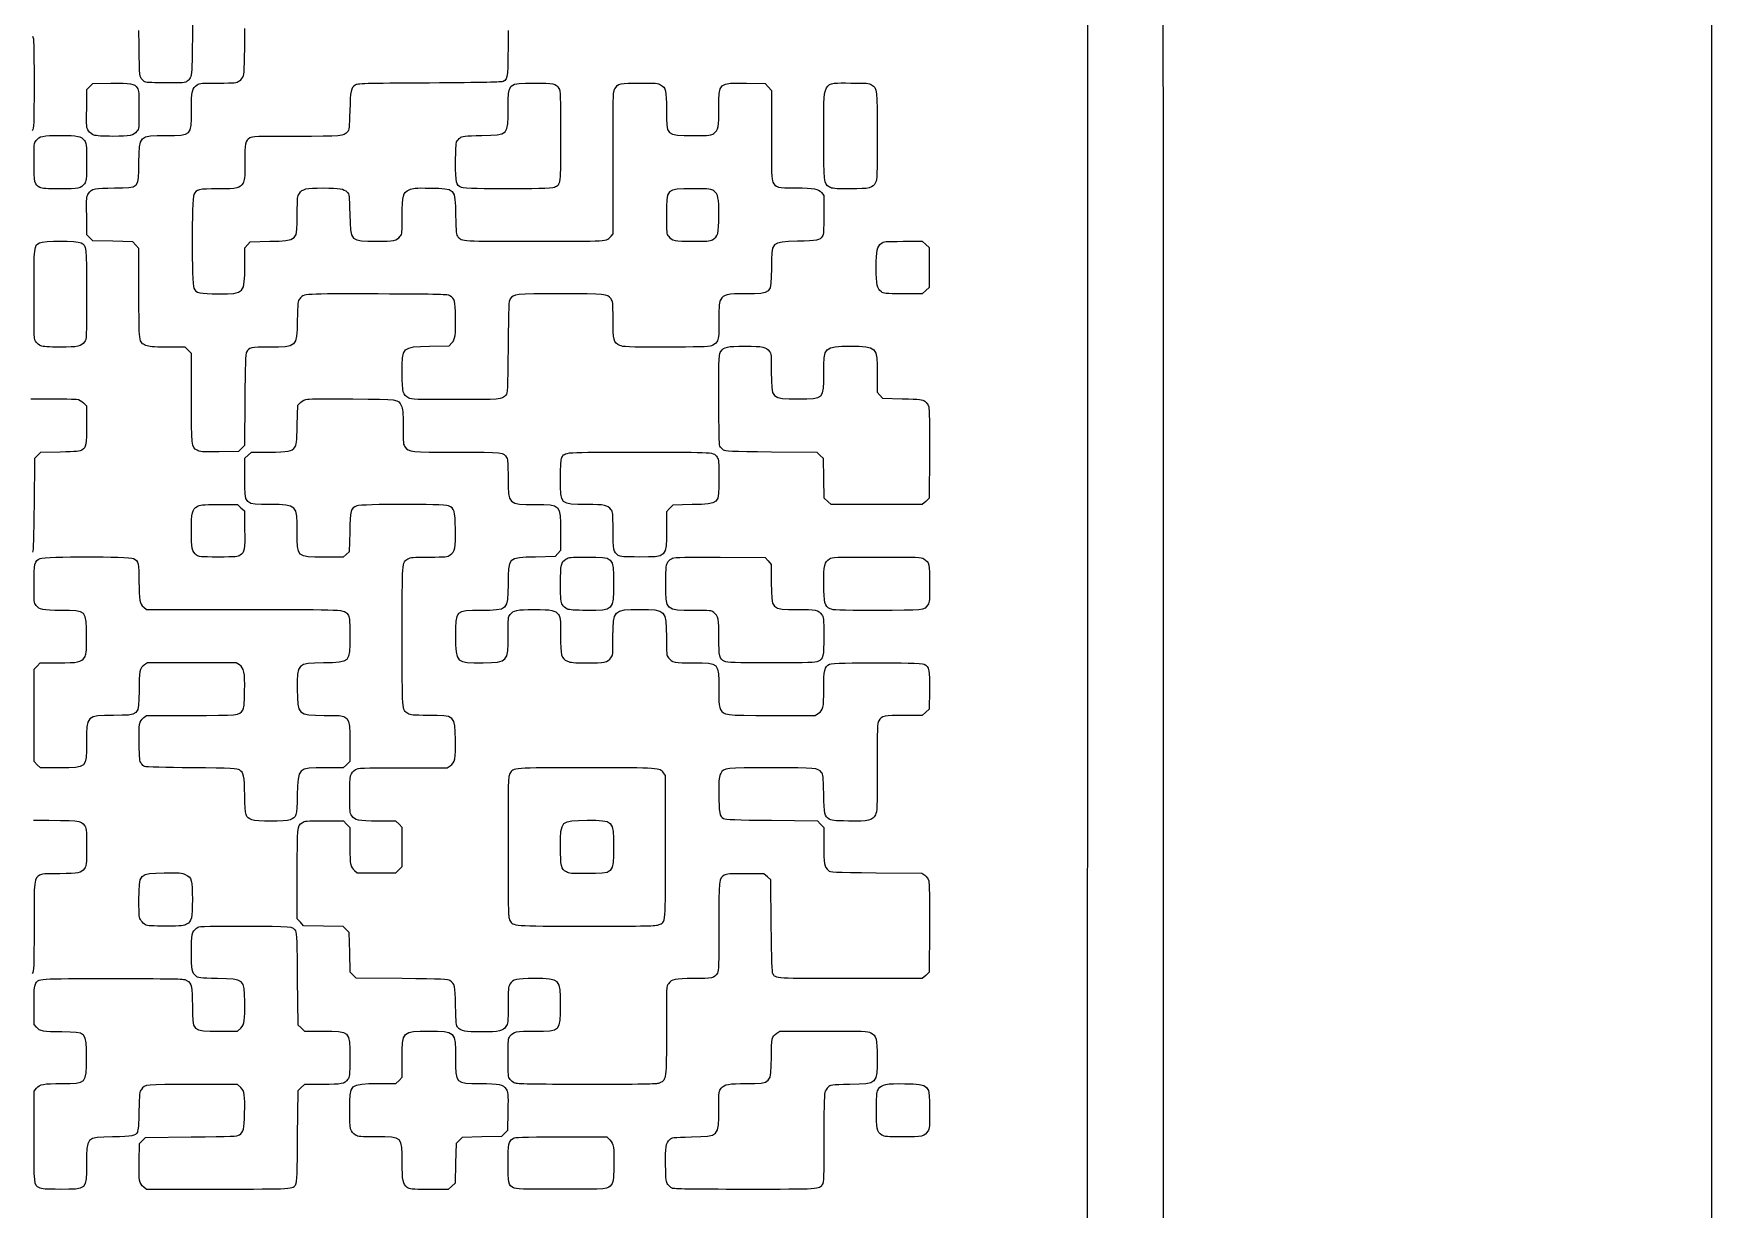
# Model space of a CAD drawing. Extents: x -1 to 1702, y -1 to 1135.
# Drawn here: x 1483.6 to 1702.3, y 548 to 701.3 of the extents above; entities that cross this region are included whole.
import ezdxf

# ---------------------------------------------------------------- set-up
doc = ezdxf.new("R2010")
doc.units = 0
doc.layers.get('0').update_dxf_attribs({"linetype": 'CONTINUOUS'})

msp = doc.modelspace()

# ---------------------------------------------------------------- linework, layer by layer
at = {"color": 7}
for points in [[(-1.300459, 1135.300309), (1702.300343, 1135.300309), (1702.300343, -1.300509), (-1.300459, -1.300509)], [(-1.300459, 850.558845), (1702.300343, 850.558845), (1702.300343, -1.300506), (-1.300459, -1.300506)], [(1484.393358, 681.204016)], [(1587.322305, 681.260866)], [(1572.059505, 674.388024)], [(1594.081155, 667.597989)], [(1484.509308, 660.54841)], [(1559.790181, 633.228415)], [(1553.131906, 626.23579)], [(1587.419505, 626.26804)], [(1573.673355, 619.404056)], [(1553.015356, 591.973076)], [(1498.143107, 585.051454)], [(1565.10168, 585.092817)], [(1594.162305, 557.661005)], [(1546.111006, 550.765775)]]:
    msp.add_lwpolyline(points, close=True, dxfattribs=at)
for points in [[(1630.480454, 770.672196), (1630.799504, 769.517924), (1630.834004, 619.217936)], [(1490.482983, 691.483126), (1490.519733, 693.973681), (1490.911758, 694.365721), (1491.303783, 694.757769), (1493.611758, 694.796544)], [(1498.079282, 694.953601), (1498.079507, 694.953639)], [(1576.512555, 694.795171), (1578.91923, 694.758196), (1579.32978, 694.309959), (1579.74033, 693.861721), (1579.74033, 688.088094)], [(1491.423858, 688.014571), (1491.423633, 688.014541)], [(1558.840606, 674.839847), (1559.100706, 675.170574), (1559.100706, 684.424389)], [(1539.337306, 681.193741), (1539.337306, 681.193441)], [(1586.272605, 680.525484), (1586.58033, 680.159784), (1586.58033, 677.644772)], [(1497.299507, 667.448102), (1497.299507, 673.221729), (1496.889032, 673.669967), (1496.478482, 674.118204), (1493.890982, 674.178204), (1491.303408, 674.238204), (1490.911458, 674.630252), (1490.519508, 675.022292), (1490.482758, 677.512854)], [(1511.093207, 671.026314), (1511.100707, 673.334417), (1511.450657, 673.726314), (1511.800532, 674.118204), (1514.366432, 674.178204)], [(1596.91743, 674.177837), (1599.423029, 674.177837), (1599.871304, 673.767062), (1600.319504, 673.356279), (1600.319504, 670.757837), (1600.319504, 668.159394), (1599.871304, 667.748619), (1599.423029, 667.337837), (1596.91743, 667.337837)], [(1535.195131, 660.498197), (1537.761031, 660.558197), (1538.102431, 660.940584)], [(1504.139507, 653.78599), (1504.139507, 659.561837), (1503.731507, 659.969837), (1503.323507, 660.377837), (1501.001507, 660.380837)], [(1593.539355, 656.869735), (1593.539355, 654.501632), (1593.889155, 654.109735), (1594.238955, 653.717837), (1596.799155, 653.657837)], [(1490.062008, 653.119307), (1490.459208, 652.72207), (1490.459208, 650.255725)], [(1511.100782, 653.510395), (1511.040782, 647.542577), (1510.648757, 647.150395), (1510.256657, 646.758197), (1507.768757, 646.724897)], [(1517.937107, 650.25628), (1517.997107, 652.838035), (1518.379457, 653.179427)], [(1620.679604, 534.411193), (1620.959504, 535.157931), (1620.989504, 649.813795)], [(1487.011233, 646.69807), (1484.463183, 646.63807), (1484.071233, 646.245872), (1483.679208, 645.85369), (1483.619208, 639.885873)], [(1504.883582, 646.937522), (1504.882307, 646.937162)], [(1511.097107, 643.320348), (1511.097107, 645.88948), (1511.525582, 646.293647), (1511.954132, 646.697822), (1514.255582, 646.704572)], [(1587.08778, 640.268335), (1586.639505, 640.67884), (1586.579505, 643.26634), (1586.519505, 645.85384), (1586.12733, 646.245835), (1585.735155, 646.637837), (1579.76733, 646.697837)], [(1600.355879, 646.418537), (1600.319129, 640.679238), (1599.870854, 640.268538), (1599.422654, 639.857838), (1593.47913, 639.857838), (1587.53553, 639.857838), (1587.08733, 640.268335), (1587.08778, 640.268335)], [(1507.711307, 639.857403), (1510.143032, 639.857403), (1510.591307, 639.446868), (1511.039507, 639.036348), (1511.077007, 636.60901)], [(1569.43998, 639.857838), (1566.88053, 639.797838), (1566.46998, 639.349608), (1566.059505, 638.90137), (1566.059505, 636.547743)], [(1524.777107, 636.28312), (1524.717107, 633.717445), (1524.325157, 633.36763), (1523.933282, 633.017823), (1521.381857, 633.017823)], [(1552.257106, 636.32563), (1552.257106, 633.861573), (1551.907231, 633.469675), (1551.557431, 633.077778), (1548.991606, 633.017778)], [(1504.801457, 633.277548), (1504.801157, 633.27799)], [(1573.061805, 632.99125), (1578.918105, 632.957875), (1579.328805, 632.509638), (1579.739505, 632.0614), (1579.739505, 629.707773)], [(1497.912257, 626.48563), (1498.277957, 626.17792), (1510.872557, 626.17792)], [(1486.992258, 605.537944), (1484.476608, 605.537944), (1484.048058, 605.942119), (1483.619508, 606.346279), (1483.619508, 612.374111), (1483.619508, 618.401936), (1484.027508, 618.809936), (1484.435508, 619.217936), (1486.757508, 619.224686)], [(1510.391732, 618.943548), (1509.984032, 619.217943), (1504.199507, 619.217943), (1498.414982, 619.217943), (1498.007282, 618.943788)], [(1600.354079, 615.605493), (1600.317329, 613.198833), (1599.869054, 612.788313), (1599.420854, 612.377778), (1597.067205, 612.377778)], [(1579.773405, 612.377778), (1585.461555, 612.377778), (1585.867605, 612.651378)], [(1497.924257, 612.080358), (1498.277957, 612.377936), (1504.032557, 612.377936)], [(1524.779507, 608.915388), (1524.779507, 606.346264), (1524.350957, 605.942089), (1523.922407, 605.537921), (1521.579107, 605.537921)], [(1531.689331, 605.537471), (1537.461556, 605.537471), (1537.869331, 605.811866)], [(1565.939505, 595.255796), (1565.939505, 604.545581), (1565.67933, 604.876301)], [(1511.999507, 598.745861), (1511.999507, 598.746236)], [(1521.435782, 598.637936), (1523.956157, 598.637936), (1524.366932, 598.189699), (1524.777782, 597.741461), (1524.777782, 595.549699)], [(1525.389782, 592.165654), (1525.755482, 591.857936), (1528.278257, 591.857936), (1530.801106, 591.857936), (1531.209106, 592.265936), (1531.617106, 592.673936), (1531.617106, 595.217936), (1531.617106, 597.761936), (1531.209106, 598.169936), (1530.801106, 598.577936), (1528.479107, 598.584686)], [(1579.77663, 598.697779), (1585.75593, 598.637779), (1586.16663, 598.189549), (1586.57733, 597.741311), (1586.57733, 595.455694)], [(1531.591681, 578.057937), (1525.623857, 578.117937), (1525.231682, 578.509939), (1524.839507, 578.901934), (1524.779507, 581.477937), (1524.719507, 584.053939), (1524.327482, 584.445934), (1523.935532, 584.837937), (1521.347957, 584.897937), (1518.760382, 584.957937), (1518.349982, 585.406174), (1517.939507, 585.854404), (1517.939507, 591.706174)], [(1579.737105, 584.937102), (1579.677105, 590.916431), (1579.22883, 591.327109), (1578.78063, 591.737779), (1576.367355, 591.737779)], [(1593.39978, 591.857779), (1599.357329, 591.797779), (1599.744254, 591.521756)], [(1600.353854, 584.618479), (1600.317104, 578.879179), (1599.868829, 578.468479), (1599.420629, 578.057779), (1590.112905, 578.057779)], [(1517.939507, 578.018592), (1517.999507, 572.039255), (1518.447782, 571.628592), (1518.895982, 571.21793), (1521.249632, 571.21793)], [(1483.927233, 571.71065), (1483.619508, 572.07635), (1483.619508, 574.533094)], [(1507.745582, 571.21793), (1510.163507, 571.21793), (1510.560782, 571.615167)], [(1580.449005, 570.944345), (1580.85498, 571.217945), (1586.56728, 571.217945)], [(1528.481507, 564.371157), (1530.803506, 564.377907), (1531.211506, 564.785907), (1531.619506, 565.193907), (1531.619506, 567.575907)], [(1546.306906, 564.428352), (1546.309306, 564.428502)], [(1483.619508, 557.522757), (1483.619508, 563.39951), (1483.927233, 563.76521)], [(1510.561007, 563.8607), (1510.163732, 564.257937), (1504.301732, 564.256437)], [(1521.243707, 564.25793), (1518.895982, 564.25793), (1518.447782, 563.847252), (1517.999507, 563.436575), (1517.939507, 557.457252)], [(1545.395806, 560.752557), (1545.359056, 558.262002), (1544.967031, 557.869962), (1544.575006, 557.477907), (1541.999056, 557.417907), (1539.423031, 557.357907), (1539.031006, 556.965987), (1538.639056, 556.574052), (1538.579056, 553.986485), (1538.519056, 551.398903), (1538.070781, 550.988413), (1537.622581, 550.577915), (1535.116981, 550.577915)], [(1497.322232, 554.218378), (1497.359732, 556.57388), (1497.751907, 556.965905), (1498.144082, 557.357937), (1504.111907, 557.417937)], [(1552.327306, 557.417937), (1558.283506, 557.417937), (1558.680781, 557.0207)], [(1484.311233, 550.766053), (1484.311008, 550.765775)], [(1507.574657, 550.577938), (1498.277957, 550.577938), (1497.924257, 550.875515)], [(1532.280631, 550.838068), (1532.281156, 550.838075)], [(1566.791055, 550.729903), (1566.791055, 550.7297)]]:
    msp.add_lwpolyline(points, dxfattribs=at)
for points in [[(1620.989504, 649.813795), (1621.016504, 752.048812), (1621.000004, 764.548109), (1620.837479, 765.193792)], [(1504.259282, 705.225068), (1504.259282, 695.188501), (1504.287782, 695.620884), (1503.585482, 695.068321)], [(1483.425558, 700.929143), (1483.597008, 700.638893), (1483.619433, 699.927053), (1483.619058, 694.799281)], [(1497.599507, 695.395516), (1497.369107, 695.704884), (1497.357107, 695.955264), (1497.299507, 701.657768)], [(1510.942532, 695.782359), (1511.045282, 696.080783), (1511.087657, 697.819583), (1511.092532, 701.940203)], [(1545.420031, 701.658211), (1545.420031, 695.437119), (1545.412531, 695.389861), (1544.788831, 695.031766)], [(1510.391507, 695.092359), (1510.624532, 695.249004), (1510.860707, 695.544759), (1510.942532, 695.782359)], [(1483.619058, 694.799281), (1483.618608, 689.192026), (1483.610808, 688.984494), (1483.376433, 688.600569)], [(1493.611758, 694.796544), (1496.259182, 694.840944), (1496.711957, 694.760319), (1497.065057, 694.181266)], [(1497.065057, 694.181266), (1497.276782, 693.833994), (1497.298907, 693.564309), (1497.299282, 691.323984)], [(1498.079507, 694.953639), (1497.947507, 695.019414), (1497.731507, 695.218276), (1497.599507, 695.395516)], [(1500.793082, 694.825854), (1499.407607, 694.830354), (1498.213682, 694.886604), (1498.079282, 694.953601)], [(1503.585482, 695.068321), (1503.284957, 694.831929), (1503.126707, 694.818196), (1500.793082, 694.825854)], [(1504.139282, 691.188759), (1504.139282, 693.794026), (1504.222382, 694.172941), (1504.882082, 694.575129)], [(1504.882082, 694.575129), (1505.244707, 694.796236), (1505.483882, 694.817341), (1507.631507, 694.817754)], [(1507.631507, 694.817754), (1509.882107, 694.818234), (1510.001432, 694.830054), (1510.391507, 695.092359)], [(1525.488557, 694.546524), (1524.918257, 694.158984), (1524.853682, 693.852031), (1524.784607, 691.200361)], [(1535.160031, 694.818211), (1526.473607, 694.762561), (1525.777682, 694.742979), (1525.488557, 694.546524)], [(1544.788831, 695.031766), (1544.579356, 694.912104), (1542.454231, 694.864966), (1535.160031, 694.818211)], [(1545.419506, 691.525434), (1545.419506, 694.833894), (1545.403006, 694.817799), (1548.839506, 694.817799)], [(1548.839506, 694.817799), (1551.317281, 694.817799), (1551.682831, 694.737031), (1552.054756, 694.107346)], [(1552.054756, 694.107346), (1552.240231, 693.793456), (1552.259506, 693.209784), (1552.259506, 687.917799)], [(1559.100706, 684.424389), (1559.100706, 693.390789), (1559.108206, 693.690136), (1559.335456, 694.062376)], [(1559.335456, 694.062376), (1559.757931, 694.755234), (1560.030631, 694.818256), (1562.604331, 694.817754)], [(1562.604331, 694.817754), (1564.68963, 694.817394), (1564.95858, 694.793979), (1565.30448, 694.583064)], [(1565.30448, 694.583064), (1565.996055, 694.161376), (1566.06033, 693.885609), (1566.06033, 691.338204)], [(1572.90033, 691.520311), (1572.90033, 694.883236), (1572.86508, 694.851204), (1576.512555, 694.795171)], [(1586.579955, 688.003936), (1586.579955, 695.363964), (1586.29983, 694.818076), (1590.08358, 694.817341)], [(1590.08358, 694.817341), (1592.194755, 694.816981), (1592.434605, 694.795516), (1592.796705, 694.574716)], [(1592.796705, 694.574716), (1593.53613, 694.123921), (1593.539505, 694.093291), (1593.539355, 687.891646)], [(1490.727183, 688.575166), (1490.452008, 688.984336), (1490.447208, 689.041696), (1490.482983, 691.483126)], [(1497.299282, 691.323984), (1497.299282, 688.967649), (1497.287282, 688.834456), (1497.039557, 688.519441)], [(1542.017356, 687.977799), (1545.491731, 688.059946), (1545.419506, 687.984549), (1545.419506, 691.525434)], [(1566.06033, 691.338204), (1566.06033, 687.908371), (1565.98833, 687.978204), (1569.51813, 687.978204)], [(1572.23868, 688.238356), (1572.822555, 688.697649), (1572.90033, 689.083269), (1572.90033, 691.520311)], [(1500.815282, 687.978016), (1504.208282, 687.978256), (1504.139282, 687.911641), (1504.139282, 691.188759)], [(1524.784607, 691.200361), (1524.726107, 688.944144), (1524.698582, 688.698474), (1524.480032, 688.453801)], [(1483.619508, 684.530169), (1483.619508, 686.867154), (1483.632258, 687.001411), (1483.879683, 687.316194)], [(1483.879683, 687.316194), (1484.334408, 687.894339), (1484.733183, 687.977836), (1487.039508, 687.977836)], [(1487.039508, 687.977836), (1489.345833, 687.977836), (1489.744608, 687.894339), (1490.199333, 687.316194)], [(1490.199333, 687.316194), (1490.447208, 687.001089), (1490.459508, 686.867986), (1490.459508, 684.497836)], [(1491.423633, 688.014541), (1491.182808, 688.097514), (1490.889783, 688.333374), (1490.727183, 688.575166)], [(1493.913557, 687.864571), (1492.636983, 687.869071), (1491.679908, 687.926371), (1491.423858, 688.014571)], [(1497.039557, 688.519441), (1496.584307, 687.940659), (1496.185682, 687.857154), (1493.913557, 687.864571)], [(1497.299507, 684.462241), (1497.299507, 687.947184), (1497.330257, 687.977731), (1500.815282, 687.978016)], [(1511.749682, 687.660391), (1511.161232, 687.274801), (1511.100107, 686.975229), (1511.099582, 684.474166)], [(1517.759657, 687.858211), (1512.659432, 687.858211), (1512.019457, 687.837136), (1511.749682, 687.660391)], [(1524.480032, 688.453801), (1523.956457, 687.867534), (1523.851307, 687.858211), (1517.759657, 687.858211)], [(1538.579506, 684.486196), (1538.579506, 685.936809), (1538.630506, 686.995569), (1538.707756, 687.162151)], [(1538.707756, 687.162151), (1538.778256, 687.313756), (1538.980756, 687.545799), (1539.157756, 687.677799)], [(1539.157756, 687.677799), (1539.448831, 687.894939), (1539.721231, 687.923514), (1542.017356, 687.977799)], [(1552.259506, 687.917799), (1552.259506, 681.433809), (1552.277506, 681.584409), (1551.466681, 681.199741)], [(1569.51813, 687.978204), (1571.78793, 687.978204), (1571.924505, 687.991254), (1572.23868, 688.238356)], [(1579.74033, 688.088094), (1579.74033, 682.992916), (1579.76358, 682.265889), (1579.936455, 681.901044)], [(1587.322305, 681.260866), (1586.58213, 681.712119), (1586.57943, 681.736479), (1586.579955, 688.003936)], [(1593.539355, 687.891646), (1593.539355, 682.787394), (1593.519855, 682.239669), (1593.329355, 681.857791)], [(1484.393358, 681.204016), (1483.678083, 681.557004), (1483.619508, 681.808891), (1483.619508, 684.530169)], [(1490.459508, 684.497836), (1490.459508, 682.156846), (1490.444508, 681.991426), (1490.208933, 681.691621)], [(1494.122582, 681.131431), (1497.361082, 681.141031), (1497.299207, 681.076156), (1497.299507, 684.462241)], [(1511.099582, 684.474166), (1511.099582, 682.388851), (1511.075582, 682.119954), (1510.864907, 681.774039)], [(1539.337306, 681.193441), (1538.651806, 681.491566), (1538.579506, 681.805719), (1538.579506, 684.486196)], [(1487.015508, 681.020574), (1485.252633, 681.022824), (1484.679483, 681.062799), (1484.393358, 681.204016)], [(1490.208933, 681.691621), (1489.721958, 681.072586), (1489.460358, 681.017611), (1487.015508, 681.020574)], [(1490.482758, 677.512854), (1490.446758, 679.954276), (1490.452008, 680.011636), (1490.726958, 680.420806)], [(1490.726958, 680.420806), (1491.144858, 681.042391), (1491.533658, 681.123751), (1494.122582, 681.131431)], [(1504.442132, 680.302134), (1504.175507, 679.786486), (1504.168757, 668.582882), (1504.434632, 668.068427)], [(1507.620107, 681.018204), (1505.090057, 681.018204), (1504.775807, 680.947404), (1504.442132, 680.302134)], [(1510.864907, 681.774039), (1510.443257, 681.082441), (1510.167482, 681.018204), (1507.620107, 681.018204)], [(1517.940707, 677.756604), (1517.940707, 679.917841), (1517.953457, 680.041584), (1518.214907, 680.430459)], [(1518.214907, 680.430459), (1518.615632, 681.026461), (1519.044557, 681.123811), (1521.300707, 681.130764)], [(1521.300707, 681.130764), (1523.484407, 681.137514), (1523.997332, 681.048706), (1524.429632, 680.589144)], [(1524.429632, 680.589144), (1524.714407, 680.286481), (1524.722057, 680.224171), (1524.780707, 677.738964)], [(1531.620706, 677.490317), (1531.620706, 680.211151), (1531.698481, 680.500171), (1532.540281, 680.907661)], [(1532.540281, 680.907661), (1533.016156, 681.138024), (1533.226531, 681.153984), (1535.308006, 681.117594)], [(1535.308006, 681.117594), (1538.580781, 681.060369), (1538.496331, 681.151719), (1538.580706, 677.580459)], [(1551.466681, 681.199741), (1550.921731, 680.941179), (1539.930406, 680.935464), (1539.337306, 681.193741)], [(1569.51738, 681.017836), (1565.974455, 681.017836), (1566.059505, 681.102894), (1566.059505, 677.559984)], [(1572.237855, 680.757691), (1571.923755, 681.004771), (1571.787105, 681.017836), (1569.51738, 681.017836)], [(1572.899355, 677.571692), (1572.899355, 679.906044), (1572.81738, 680.301871), (1572.237855, 680.757691)], [(1579.936455, 681.901044), (1580.26473, 681.209251), (1580.54433, 681.138279), (1582.94433, 681.137529)], [(1582.94433, 681.137529), (1585.34958, 681.136809), (1585.83303, 681.047866), (1586.272605, 680.525484)], [(1589.999505, 681.018429), (1587.92418, 681.018669), (1587.68388, 681.040404), (1587.322305, 681.260866)], [(1593.329355, 681.857791), (1592.95593, 681.110289), (1592.590305, 681.018129), (1589.999505, 681.018429)], [(1514.366432, 674.178204), (1518.015632, 674.263539), (1517.940707, 674.188554), (1517.940707, 677.756604)], [(1524.780707, 677.738964), (1524.865757, 674.140149), (1524.826457, 674.180027), (1528.294607, 674.178872)], [(1531.360606, 674.839847), (1531.607056, 675.153204), (1531.620706, 675.292389), (1531.620706, 677.490317)], [(1538.580706, 677.580459), (1538.635456, 675.260484), (1538.661331, 675.019644), (1538.880706, 674.773892)], [(1566.059505, 677.559984), (1566.059505, 675.291137), (1566.072255, 675.153489), (1566.319305, 674.839892)], [(1572.059505, 674.388024), (1572.79773, 674.756792), (1572.89913, 675.141212), (1572.899355, 677.571692)], [(1586.58033, 677.644772), (1586.58033, 675.514869), (1586.55033, 675.083717), (1586.383305, 674.829107)], [(1483.619508, 667.239977), (1483.619508, 673.679274), (1483.612008, 673.622394), (1484.335608, 673.995804)], [(1484.335608, 673.995804), (1484.848083, 674.260824), (1489.230933, 674.260824), (1489.743408, 673.995804)], [(1489.743408, 673.995804), (1490.465208, 673.622559), (1490.459508, 673.676139), (1490.459508, 667.272324)], [(1528.294607, 674.178872), (1530.500731, 674.178152), (1530.909406, 674.266239), (1531.360606, 674.839847)], [(1538.880706, 674.773892), (1539.420856, 674.168957), (1539.266206, 674.178204), (1548.840706, 674.178204)], [(1548.840706, 674.178204), (1558.550956, 674.178204), (1558.307431, 674.162079), (1558.840606, 674.839847)], [(1566.319305, 674.839892), (1566.77448, 674.261244), (1567.12848, 674.187632), (1569.479505, 674.182719)], [(1569.479505, 674.182719), (1571.30193, 674.178969), (1571.70513, 674.210994), (1572.059505, 674.388024)], [(1583.14263, 674.178197), (1579.66893, 674.096064), (1579.74033, 674.170397), (1579.74033, 670.636097)], [(1586.383305, 674.829107), (1586.026155, 674.284029), (1585.81368, 674.241354), (1583.14263, 674.178197)], [(1593.419505, 670.757837), (1593.419505, 673.064154), (1593.50298, 673.462922), (1594.081155, 673.917692)], [(1594.081155, 673.917692), (1594.396455, 674.165687), (1594.528905, 674.177837), (1596.91743, 674.177837)], [(1507.710332, 667.338204), (1511.081282, 667.338204), (1511.082332, 667.339704), (1511.093207, 671.026314)], [(1579.74033, 670.636097), (1579.74033, 667.299677), (1579.77858, 667.338197), (1576.44243, 667.338197)], [(1594.081155, 667.597989), (1593.50298, 668.052752), (1593.419505, 668.451519), (1593.419505, 670.757837)], [(1483.879308, 661.039892), (1483.620933, 661.368377), (1483.619508, 661.402637), (1483.619508, 667.239977)], [(1490.459508, 667.272324), (1490.459508, 661.492614), (1490.459508, 661.431309), (1490.201658, 661.072787)], [(1498.190432, 660.60562), (1497.284207, 661.017182), (1497.299507, 660.89983), (1497.299507, 667.448102)], [(1504.434632, 668.068427), (1504.762907, 667.433702), (1505.191307, 667.338204), (1507.710332, 667.338204)], [(1528.489082, 667.311092), (1518.660107, 667.346717), (1518.736382, 667.351292), (1518.252257, 666.699842)], [(1537.841806, 667.079199), (1537.587106, 667.259574), (1536.711781, 667.281279), (1528.489082, 667.311092)], [(1552.260781, 667.338197), (1546.239331, 667.338197), (1546.135306, 667.327472), (1545.700156, 666.663699)], [(1558.840156, 666.676554), (1558.325506, 667.331462), (1558.258456, 667.338197), (1552.260781, 667.338197)], [(1576.44243, 667.338197), (1573.93158, 667.338197), (1573.542855, 667.250679), (1573.14333, 666.595419)], [(1596.91743, 667.337837), (1594.528905, 667.337837), (1594.396455, 667.349987), (1594.081155, 667.597989)], [(1518.252257, 666.699842), (1518.021107, 666.388802), (1517.995907, 666.159347), (1517.940782, 663.858092)], [(1538.561431, 664.348427), (1538.517931, 666.449604), (1538.469256, 666.634817), (1537.841806, 667.079199)], [(1545.700156, 666.663699), (1545.497281, 666.354324), (1545.476281, 665.880579), (1545.420781, 660.366152)], [(1559.100331, 664.010147), (1559.100331, 666.224424), (1559.086831, 666.363024), (1558.840156, 666.676554)], [(1573.14333, 666.595419), (1572.92223, 666.232749), (1572.901155, 665.993582), (1572.900705, 663.845942)], [(1517.940782, 663.858092), (1517.856107, 660.324122), (1517.931782, 660.395807), (1514.277482, 660.38497)], [(1538.102431, 660.940584), (1538.546356, 661.437872), (1538.611531, 661.921599), (1538.561431, 664.348427)], [(1559.991181, 660.605612), (1559.181031, 660.973569), (1559.100331, 661.282082), (1559.100331, 664.010147)], [(1572.900705, 663.845942), (1572.900705, 661.595372), (1572.888705, 661.476062), (1572.62613, 661.085942)], [(1484.509308, 660.54841), (1484.305758, 660.637052), (1484.022258, 660.85822), (1483.879308, 661.039892)], [(1490.201658, 661.072787), (1489.765833, 660.460697), (1489.380708, 660.377327), (1487.013333, 660.382532)], [(1501.001507, 660.380837), (1499.001557, 660.383087), (1498.611707, 660.414287), (1498.190432, 660.60562)], [(1566.00033, 660.38761), (1560.879181, 660.38386), (1560.444931, 660.399535), (1559.991181, 660.605612)], [(1572.62613, 661.085942), (1572.46953, 660.85297), (1572.17373, 660.61681), (1571.93613, 660.53497)], [(1487.013333, 660.382532), (1485.500208, 660.385532), (1484.771808, 660.434132), (1484.509308, 660.54841)], [(1511.311682, 659.74204), (1511.198357, 659.543935), (1511.145857, 657.991472), (1511.100782, 653.510395)], [(1514.277482, 660.38497), (1511.840657, 660.37747), (1511.651957, 660.33682), (1511.311682, 659.74204)], [(1531.621006, 656.992052), (1531.621006, 660.476642), (1531.555756, 660.413102), (1535.195131, 660.498197)], [(1545.420781, 660.366152), (1545.363031, 654.617657), (1545.352531, 654.39346), (1545.120781, 654.13411)], [(1571.93613, 660.53497), (1571.63823, 660.432355), (1569.95508, 660.390572), (1566.00033, 660.38761)], [(1572.899505, 653.6473), (1572.899505, 659.406332), (1572.907005, 659.51086), (1573.15008, 659.824052)], [(1573.15008, 659.824052), (1573.63563, 660.441332), (1573.90143, 660.497837), (1576.319505, 660.497837)], [(1576.319505, 660.497837), (1578.73758, 660.497837), (1579.00338, 660.441362), (1579.48893, 659.824052)], [(1579.48893, 659.824052), (1579.72353, 659.52577), (1579.739505, 659.35669), (1579.739505, 657.169795)], [(1586.57973, 656.981875), (1586.57973, 660.461027), (1586.61573, 660.497462), (1590.059505, 660.497462)], [(1590.059505, 660.497462), (1593.52053, 660.497462), (1593.539055, 660.478187), (1593.539355, 656.869735)], [(1532.460781, 653.748392), (1531.718731, 654.11908), (1531.621156, 654.49582), (1531.621006, 656.992052)], [(1579.739505, 657.169795), (1579.739505, 653.596217), (1579.678005, 653.657837), (1583.24133, 653.657837)], [(1583.24133, 653.657837), (1586.665905, 653.657837), (1586.57943, 653.571737), (1586.57973, 656.981875)], [(1545.120781, 654.13411), (1544.598181, 653.5483), (1544.485681, 653.53819), (1538.494606, 653.538392)], [(1483.193733, 653.634947), (1486.166733, 653.655272), (1488.838983, 653.637197), (1489.132008, 653.594222)], [(1489.132008, 653.594222), (1489.511133, 653.538947), (1489.779333, 653.401982), (1490.062008, 653.119307)], [(1504.882307, 646.937162), (1504.140707, 647.396275), (1504.139507, 647.40754), (1504.139507, 653.78599)], [(1518.379457, 653.179427), (1518.616907, 653.391407), (1518.958082, 653.549395), (1519.279457, 653.596217)], [(1519.279457, 653.596217), (1519.564157, 653.637692), (1522.227107, 653.655017), (1525.197107, 653.634692)], [(1525.197107, 653.634692), (1531.226956, 653.593442), (1531.082881, 653.613467), (1531.495306, 652.761445)], [(1531.495306, 652.761445), (1531.711756, 652.31437), (1531.737106, 652.022327), (1531.737106, 649.976072)], [(1538.494606, 653.538392), (1533.390406, 653.538392), (1532.842681, 653.557592), (1532.460781, 653.748392)], [(1573.03803, 647.485172), (1572.939405, 647.701615), (1572.899505, 649.475882), (1572.899505, 653.6473)], [(1596.799155, 653.657837), (1599.228854, 653.600912), (1599.379079, 653.583812), (1599.746279, 653.321815)], [(1599.746279, 653.321815), (1599.980879, 653.154497), (1600.184354, 652.87093), (1600.262879, 652.601815)], [(1600.262879, 652.601815), (1600.350104, 652.30315), (1600.380554, 650.279357), (1600.355879, 646.418537)], [(1490.459208, 650.255725), (1490.459208, 647.620547), (1490.408208, 647.334895), (1489.870683, 646.96975)], [(1517.625857, 647.33617), (1517.857457, 647.64811), (1517.881757, 647.876132), (1517.937107, 650.25628)], [(1531.737106, 649.976072), (1531.737106, 647.812832), (1531.751356, 647.672395), (1531.997206, 647.359427)], [(1573.48803, 646.969517), (1573.316655, 647.08594), (1573.114155, 647.317982), (1573.03803, 647.485172)], [(1489.870683, 646.96975), (1489.605258, 646.789352), (1489.182708, 646.749205), (1487.011233, 646.69807)], [(1507.768757, 646.724897), (1505.437832, 646.693697), (1505.255732, 646.707122), (1504.883582, 646.937522)], [(1514.255582, 646.704572), (1516.777832, 646.712072), (1517.224532, 646.795712), (1517.625857, 647.33617)], [(1531.997206, 647.359427), (1532.513356, 646.70329), (1532.569081, 646.697777), (1538.699206, 646.697777)], [(1538.699206, 646.697777), (1544.897206, 646.697777), (1544.862781, 646.701527), (1545.235081, 645.981707)], [(1545.235081, 645.981707), (1545.379231, 645.702835), (1545.417181, 645.148487), (1545.417556, 643.313748)], [(1552.259506, 643.272318), (1552.259506, 645.144812), (1552.297006, 645.702175), (1552.441531, 645.98176)], [(1552.441531, 645.98176), (1552.826731, 646.726592), (1552.422031, 646.698257), (1562.603581, 646.693592)], [(1562.603581, 646.693592), (1572.63723, 646.689092), (1572.212955, 646.716992), (1572.665955, 646.029752)], [(1572.665955, 646.029752), (1572.87558, 645.71176), (1572.898005, 645.44824), (1572.898755, 643.296363)], [(1579.76733, 646.697837), (1574.32323, 646.752587), (1573.772205, 646.776415), (1573.48803, 646.969517)], [(1514.421107, 639.857628), (1510.995482, 639.857628), (1511.097107, 639.75205), (1511.097107, 643.320348)], [(1545.417556, 643.313748), (1545.417556, 639.86959), (1545.430306, 639.857778), (1548.959206, 639.857778)], [(1555.613956, 639.857838), (1552.213231, 639.857838), (1552.259506, 639.810738), (1552.259506, 643.272318)], [(1572.898755, 643.296363), (1572.898755, 639.813123), (1573.02948, 639.94198), (1569.43998, 639.857838)], [(1483.619208, 639.885873), (1483.575708, 635.53423), (1483.519908, 633.84955), (1483.414083, 633.665065)], [(1504.139507, 636.437845), (1504.139507, 638.816748), (1504.233632, 639.219288), (1504.882307, 639.61477)], [(1504.882307, 639.61477), (1505.246132, 639.83659), (1505.483882, 639.856983), (1507.711307, 639.857403)], [(1517.936882, 636.34186), (1517.936882, 639.826803), (1517.906132, 639.857343), (1514.421107, 639.857628)], [(1525.682582, 639.687843), (1524.901382, 639.361465), (1524.844007, 639.145668), (1524.777107, 636.28312)], [(1537.656406, 639.693843), (1537.070506, 639.93865), (1526.269982, 639.93292), (1525.682582, 639.687843)], [(1538.555056, 636.67747), (1538.512306, 639.090003), (1538.428906, 639.37108), (1537.656406, 639.693843)], [(1548.959206, 639.857778), (1552.326706, 639.857778), (1552.257106, 639.932403), (1552.257106, 636.32563)], [(1558.848931, 639.184053), (1558.361281, 639.804033), (1558.102906, 639.857838), (1555.613956, 639.857838)], [(1559.099506, 636.529795), (1559.099506, 638.716683), (1559.083756, 638.885763), (1558.848931, 639.184053)], [(1511.077007, 636.60901), (1511.117507, 633.96679), (1511.064257, 633.659208), (1510.495457, 633.25429)], [(1537.869331, 633.291865), (1538.506381, 633.720543), (1538.599006, 634.17802), (1538.555056, 636.67747)], [(1566.059505, 636.547743), (1566.059505, 632.952843), (1566.122505, 633.016383), (1562.560981, 633.02104)], [(1504.801157, 633.27799), (1504.222982, 633.73276), (1504.139507, 634.131528), (1504.139507, 636.437845)], [(1521.381857, 633.017823), (1517.834057, 633.017823), (1517.937182, 632.91835), (1517.936882, 636.34186)], [(1559.790181, 633.228415), (1559.174656, 633.610038), (1559.099506, 633.969393), (1559.099506, 636.529795)], [(1483.619508, 629.505588), (1483.619508, 632.23993), (1483.678758, 632.48773), (1484.412408, 632.83597)], [(1484.412408, 632.83597), (1484.986458, 633.108385), (1496.056607, 633.108303), (1496.583407, 632.835888)], [(1496.583407, 632.835888), (1497.220832, 632.506285), (1497.299432, 632.174808), (1497.300182, 629.813883)], [(1507.647482, 633.017403), (1505.248982, 633.017403), (1505.116832, 633.029478), (1504.801457, 633.277548)], [(1510.495457, 633.25429), (1510.189682, 633.03655), (1509.959357, 633.017403), (1507.647482, 633.017403)], [(1531.617106, 622.697471), (1531.617106, 632.623203), (1531.593856, 632.30734), (1532.359831, 632.774403)], [(1532.359831, 632.774403), (1532.722531, 632.99551), (1532.961706, 633.016608), (1535.109331, 633.017028)], [(1535.109331, 633.017028), (1537.360606, 633.017028), (1537.479106, 633.029253), (1537.869331, 633.291865)], [(1548.991606, 633.017778), (1545.344056, 632.932488), (1545.417331, 633.005628), (1545.416656, 629.451633)], [(1552.261756, 629.537875), (1552.261756, 632.114718), (1552.303006, 632.29549), (1552.969006, 632.744275)], [(1552.969006, 632.744275), (1553.356981, 633.005718), (1553.478406, 633.017875), (1555.703206, 633.017875)], [(1555.703206, 633.017875), (1559.209606, 633.017875), (1559.159506, 633.06745), (1559.159506, 629.597875)], [(1562.560981, 633.02104), (1560.475006, 633.02404), (1560.071581, 633.053965), (1559.790181, 633.228415)], [(1565.999505, 629.537875), (1565.999505, 631.88833), (1566.011505, 632.014533), (1566.26643, 632.37202)], [(1566.26643, 632.37202), (1566.413205, 632.577813), (1566.684555, 632.808835), (1566.86943, 632.88541)], [(1566.86943, 632.88541), (1567.112655, 632.986158), (1568.823405, 633.0154), (1573.061805, 632.99125)], [(1586.57973, 629.5117), (1586.57973, 631.983685), (1586.66883, 632.376385), (1587.322305, 632.77477)], [(1587.322305, 632.77477), (1587.706155, 633.0088), (1587.913455, 633.016945), (1593.479505, 633.016945)], [(1593.479505, 633.016945), (1598.98113, 633.016945), (1599.256754, 633.00637), (1599.623654, 632.782705)], [(1599.623654, 632.782705), (1600.316579, 632.360245), (1600.379579, 632.087523), (1600.379054, 629.513808)], [(1483.879683, 626.719563), (1483.632033, 627.034345), (1483.619508, 627.168603), (1483.619508, 629.505588)], [(1497.300182, 629.813883), (1497.300182, 627.408663), (1497.389807, 626.92519), (1497.912257, 626.48563)], [(1545.416656, 629.451633), (1545.416656, 626.079213), (1545.393406, 626.057778), (1541.875006, 626.057778)], [(1552.502356, 626.80108), (1552.281481, 627.163338), (1552.260556, 627.401575), (1552.261756, 629.537875)], [(1559.159506, 629.597875), (1559.159506, 626.045193), (1559.169256, 626.055213), (1555.721356, 626.06257)], [(1569.571455, 626.057875), (1565.951955, 626.057875), (1565.999505, 626.011525), (1565.999505, 629.537875)], [(1579.739505, 629.707773), (1579.739505, 626.13484), (1579.698255, 626.177875), (1583.093955, 626.177875)], [(1587.419505, 626.26804), (1586.677455, 626.638728), (1586.57988, 627.015468), (1586.57973, 629.5117)], [(1600.379054, 629.513808), (1600.379054, 627.40258), (1600.357304, 627.16273), (1600.136429, 626.800623)], [(1487.161608, 626.05792), (1484.724558, 626.05792), (1484.338983, 626.13565), (1483.879683, 626.719563)], [(1490.459508, 622.599521), (1490.459508, 626.099028), (1490.498508, 626.05792), (1487.161608, 626.05792)], [(1510.872557, 626.17792), (1524.547232, 626.17792), (1523.977157, 626.20552), (1524.519332, 625.516271)], [(1541.875006, 626.057778), (1538.526481, 626.057778), (1538.576881, 626.109453), (1538.577556, 622.673748)], [(1545.677206, 625.516136), (1546.132006, 626.094288), (1546.530781, 626.177778), (1548.837106, 626.177778)], [(1548.837106, 626.177778), (1551.143356, 626.177778), (1551.542131, 626.094288), (1551.996931, 625.516136)], [(1553.131906, 626.23579), (1552.918681, 626.328475), (1552.635406, 626.582853), (1552.502356, 626.80108)], [(1555.721356, 626.06257), (1554.103606, 626.06632), (1553.416681, 626.111995), (1553.131906, 626.23579)], [(1559.097256, 622.563971), (1559.097256, 626.146398), (1559.128006, 626.177778), (1562.577106, 626.177778)], [(1562.577106, 626.177778), (1566.01983, 626.177778), (1566.057105, 626.139153), (1566.057105, 622.565838)], [(1572.237855, 625.79773), (1571.924355, 626.044353), (1571.785755, 626.057875), (1569.571455, 626.057875)], [(1572.899505, 622.510241), (1572.899505, 624.953201), (1572.82203, 625.338236), (1572.237855, 625.79773)], [(1583.093955, 626.177875), (1585.582905, 626.177875), (1585.84128, 626.1241), (1586.32893, 625.504091)], [(1593.45333, 626.05804), (1588.34913, 626.05804), (1587.801405, 626.07724), (1587.419505, 626.26804)], [(1600.136429, 626.800623), (1599.685604, 626.061228), (1599.655004, 626.057823), (1593.45333, 626.05804)], [(1524.519332, 625.516271), (1524.766982, 625.201488), (1524.779507, 625.067231), (1524.779507, 622.730246)], [(1545.417106, 622.849736), (1545.417106, 625.064013), (1545.430606, 625.202598), (1545.677206, 625.516136)], [(1551.996931, 625.516136), (1552.243531, 625.202598), (1552.257106, 625.064013), (1552.257106, 622.849736)], [(1586.32893, 625.504091), (1586.56443, 625.204653), (1586.579505, 625.038333), (1586.579505, 622.735736)], [(1490.185383, 619.925666), (1490.446833, 620.314541), (1490.459508, 620.438283), (1490.459508, 622.599521)], [(1524.779507, 622.730246), (1524.779507, 619.164101), (1524.914882, 619.302401), (1521.341732, 619.217921)], [(1532.359831, 612.620546), (1531.593781, 613.087608), (1531.617106, 612.771746), (1531.617106, 622.697471)], [(1538.577556, 622.673748), (1538.577556, 619.208658), (1538.612056, 619.176408), (1542.165031, 619.238673)], [(1542.165031, 619.238673), (1545.431956, 619.295898), (1545.417106, 619.279323), (1545.417106, 622.849736)], [(1552.257106, 622.849736), (1552.257106, 620.121671), (1552.337806, 619.813158), (1553.147956, 619.445193)], [(1558.836931, 619.879428), (1559.083681, 620.193131), (1559.097106, 620.331236), (1559.097256, 622.563971)], [(1566.057105, 622.565838), (1566.057105, 620.331033), (1566.070605, 620.193176), (1566.317205, 619.879428)], [(1573.673355, 619.404056), (1572.96888, 619.751733), (1572.899505, 620.030156), (1572.899505, 622.510241)], [(1586.579505, 622.735736), (1586.579505, 619.993991), (1586.523255, 619.749393), (1585.81668, 619.414053)], [(1486.757508, 619.224686), (1489.378008, 619.232336), (1489.773558, 619.313223), (1490.185383, 619.925666)], [(1521.341732, 619.217921), (1517.880857, 619.136088), (1517.939432, 619.195346), (1517.939732, 615.771768)], [(1553.147956, 619.445193), (1553.562706, 619.256838), (1553.952556, 619.222653), (1555.710931, 619.220418)], [(1555.710931, 619.220418), (1557.981856, 619.217418), (1558.382806, 619.302056), (1558.836931, 619.879428)], [(1566.317205, 619.879428), (1566.776505, 619.295516), (1567.162155, 619.217778), (1569.599205, 619.217778)], [(1569.599205, 619.217778), (1572.947355, 619.217778), (1572.89688, 619.269603), (1572.897555, 615.833748)], [(1579.721355, 619.220613), (1574.90688, 619.222863), (1573.98363, 619.250913), (1573.673355, 619.404056)], [(1585.81668, 619.414053), (1585.451805, 619.240946), (1584.73533, 619.218198), (1579.721355, 619.220613)], [(1587.307305, 619.043073), (1587.810105, 619.303091), (1599.14403, 619.303091), (1599.646829, 619.043073)], [(1630.834004, 619.217936), (1630.859504, 508.123266), (1630.834004, 468.668265), (1630.733504, 467.960782)], [(1498.007282, 618.943788), (1497.396482, 618.533141), (1497.313907, 618.133856), (1497.306257, 615.554636)], [(1511.077457, 615.552236), (1511.121707, 618.057821), (1511.029457, 618.514698), (1510.391732, 618.943548)], [(1586.575305, 615.779651), (1586.575305, 618.285071), (1586.67378, 618.715473), (1587.307305, 619.043073)], [(1599.646829, 619.043073), (1600.308404, 618.700976), (1600.395104, 618.279356), (1600.354079, 615.605493)], [(1497.306257, 615.554636), (1497.296507, 612.316121), (1497.361757, 612.378033), (1493.975507, 612.377741)], [(1510.820207, 613.052216), (1511.008007, 613.338461), (1511.044982, 613.697981), (1511.077457, 615.552236)], [(1517.939732, 615.771768), (1517.939732, 612.427541), (1517.990732, 612.378386), (1521.455507, 612.378108)], [(1572.897555, 615.833748), (1572.897555, 613.748418), (1572.921555, 613.479528), (1573.13223, 613.133598)], [(1585.867605, 612.651378), (1586.530605, 613.098176), (1586.573355, 613.287258), (1586.575305, 615.779651)], [(1504.032557, 612.377936), (1510.300307, 612.377936), (1510.383182, 612.386186), (1510.820207, 613.052216)], [(1521.455507, 612.378108), (1524.881132, 612.378108), (1524.779507, 612.483686), (1524.779507, 608.915388)], [(1535.018956, 612.377921), (1532.961931, 612.377921), (1532.721106, 612.400346), (1532.359831, 612.620546)], [(1573.13223, 613.133598), (1573.60038, 612.365838), (1573.49538, 612.377778), (1579.773405, 612.377778)], [(1493.975507, 612.377741), (1490.490558, 612.377741), (1490.459958, 612.346916), (1490.459733, 608.861981)], [(1497.322232, 608.765456), (1497.281732, 611.309036), (1497.331232, 611.581031), (1497.924257, 612.080358)], [(1538.555056, 609.197471), (1538.499556, 612.370983), (1538.492056, 612.377231), (1535.018956, 612.377921)], [(1593.742005, 611.667318), (1593.556755, 611.353713), (1593.53733, 610.777038), (1593.53733, 605.604491)], [(1597.067205, 612.377778), (1594.470555, 612.377778), (1594.11708, 612.302268), (1593.742005, 611.667318)], [(1490.459733, 608.861981), (1490.459433, 605.451454), (1490.549658, 605.537944), (1486.992258, 605.537944)], [(1497.599507, 606.113036), (1497.382457, 606.406894), (1497.355982, 606.660319), (1497.322232, 608.765456)], [(1537.869331, 605.811866), (1538.506381, 606.240544), (1538.599006, 606.698021), (1538.555056, 609.197471)], [(1498.019507, 605.693036), (1497.920507, 605.745311), (1497.731507, 605.934341), (1497.599507, 606.113036)], [(1504.139507, 605.537936), (1500.872507, 605.570936), (1498.118507, 605.640731), (1498.019507, 605.693036)], [(1510.390982, 605.266256), (1510.106882, 605.459314), (1509.557057, 605.483216), (1504.139507, 605.537936)], [(1511.094932, 601.920079), (1511.025932, 604.571756), (1510.961282, 604.878716), (1510.390982, 605.266256)], [(1521.579107, 605.537921), (1517.952257, 605.537921), (1518.025007, 605.608871), (1517.939507, 601.985981)], [(1524.777107, 602.021621), (1524.777107, 604.608611), (1524.839357, 604.880044), (1525.532882, 605.302781)], [(1525.532882, 605.302781), (1525.899857, 605.526521), (1526.176007, 605.537044), (1531.689331, 605.537471)], [(1545.662581, 604.795166), (1545.425281, 604.405886), (1545.420406, 604.214261), (1545.420406, 595.217944)], [(1555.679506, 605.537944), (1545.819706, 605.537944), (1546.129456, 605.560894), (1545.662581, 604.795166)], [(1565.67933, 604.876301), (1565.14623, 605.554046), (1565.389755, 605.537944), (1555.679506, 605.537944)], [(1573.140405, 604.795009), (1572.920205, 604.433899), (1572.898155, 604.192871), (1572.89778, 602.143931)], [(1579.73733, 605.537779), (1573.63008, 605.537779), (1573.59048, 605.533279), (1573.140405, 604.795009)], [(1586.27733, 604.942091), (1585.75518, 605.526874), (1585.635405, 605.537779), (1579.73733, 605.537779)], [(1586.57733, 602.135531), (1586.52258, 604.455499), (1586.496705, 604.696339), (1586.27733, 604.942091)], [(1593.53733, 605.604491), (1593.53733, 600.151271), (1593.52608, 599.866871), (1593.300555, 599.424169)], [(1511.999507, 598.746236), (1511.190557, 599.103311), (1511.166107, 599.189156), (1511.094932, 601.920079)], [(1517.939507, 601.985981), (1517.872757, 599.166986), (1517.852957, 599.096711), (1517.013332, 598.741361)], [(1525.051232, 599.285666), (1524.789107, 599.675501), (1524.777107, 599.795704), (1524.777107, 602.021621)], [(1572.89778, 602.143931), (1572.89778, 599.707579), (1572.991455, 599.217034), (1573.51713, 598.917439)], [(1587.262455, 598.864774), (1586.67798, 599.260916), (1586.64108, 599.437159), (1586.57733, 602.135531)], [(1593.300555, 599.424169), (1592.911005, 598.660616), (1592.444805, 598.550449), (1589.80443, 598.598014)], [(1483.551858, 598.697936), (1489.623333, 598.697936), (1489.684083, 598.691936), (1490.199708, 598.036294)], [(1490.199708, 598.036294), (1490.447583, 597.721181), (1490.459883, 597.588094), (1490.459883, 595.217936)], [(1517.013332, 598.741361), (1516.479332, 598.515341), (1512.513857, 598.519189), (1511.999507, 598.745861)], [(1517.939507, 591.706174), (1517.939507, 597.997654), (1517.932007, 597.908456), (1518.576557, 598.386371)], [(1518.576557, 598.386371), (1518.895307, 598.623056), (1519.064432, 598.637936), (1521.435782, 598.637936)], [(1528.479107, 598.584686), (1525.858532, 598.592336), (1525.462982, 598.673224), (1525.051232, 599.285666)], [(1552.259956, 595.241974), (1552.259956, 598.677836), (1552.280956, 598.697936), (1555.747531, 598.697936)], [(1555.747531, 598.697936), (1559.182381, 598.697936), (1559.159506, 598.721261), (1559.159506, 595.217936)], [(1573.51713, 598.917439), (1573.73583, 598.792796), (1575.108855, 598.744616), (1579.77663, 598.697779)], [(1589.80443, 598.598014), (1587.878505, 598.632739), (1587.554655, 598.666714), (1587.262455, 598.864774)], [(1490.459883, 595.217936), (1490.459883, 592.876939), (1490.444883, 592.711519), (1490.209308, 592.411721)], [(1524.777782, 595.549699), (1524.777782, 594.344231), (1524.833282, 593.158901), (1524.901232, 592.915654)], [(1545.420406, 595.217944), (1545.420406, 586.224934), (1545.427906, 586.029852), (1545.662356, 585.641142)], [(1553.015356, 591.973076), (1552.322506, 592.395536), (1552.259431, 592.668259), (1552.259956, 595.241974)], [(1559.159506, 595.217936), (1559.159506, 591.701831), (1559.195506, 591.737681), (1555.661356, 591.738379)], [(1565.10168, 585.092817), (1565.985855, 585.446584), (1565.939505, 584.884339), (1565.939505, 595.255796)], [(1586.57733, 595.455694), (1586.57733, 593.025011), (1586.64933, 592.624916), (1587.173205, 592.157779)], [(1524.901232, 592.915654), (1524.968732, 592.672391), (1525.188632, 592.334891), (1525.389782, 592.165654)], [(1484.330358, 591.533201), (1483.620033, 591.113621), (1483.619958, 591.112901), (1483.619058, 584.819802)], [(1486.974333, 591.737936), (1485.024258, 591.737936), (1484.624508, 591.706961), (1484.330358, 591.533201)], [(1490.209308, 592.411721), (1489.721583, 591.791741), (1489.463283, 591.737936), (1486.974333, 591.737936)], [(1497.299507, 588.287554), (1497.299507, 591.790361), (1497.289757, 591.779936), (1500.572207, 591.837319)], [(1500.572207, 591.837319), (1502.653682, 591.873694), (1502.864132, 591.857794), (1503.340007, 591.627394)], [(1503.340007, 591.627394), (1504.171907, 591.224674), (1504.259507, 590.914271), (1504.259507, 588.370017)], [(1555.661356, 591.738379), (1553.629681, 591.738379), (1553.360431, 591.762679), (1553.015356, 591.973076)], [(1573.607505, 591.533051), (1572.89733, 591.113516), (1572.897105, 591.111229), (1572.897105, 584.838162)], [(1576.367355, 591.737779), (1574.308155, 591.737779), (1573.90323, 591.707779), (1573.607505, 591.533051)], [(1587.173205, 592.157779), (1587.43248, 591.926419), (1587.65673, 591.915619), (1593.39978, 591.857779)], [(1599.744254, 591.521756), (1599.978854, 591.354439), (1600.182329, 591.070871), (1600.260854, 590.801756)], [(1600.260854, 590.801756), (1600.348079, 590.503092), (1600.378529, 588.479299), (1600.353854, 584.618479)], [(1497.573107, 585.607437), (1497.312182, 585.994564), (1497.299507, 586.119042), (1497.299507, 588.287554)], [(1504.259507, 588.370017), (1504.259507, 585.934879), (1504.168307, 585.538242), (1503.516707, 585.141004)], [(1483.619058, 584.819802), (1483.618383, 579.346197), (1483.607808, 579.061497), (1483.386333, 578.726022)], [(1498.143107, 585.051454), (1497.980057, 585.133939), (1497.723557, 585.384124), (1497.573107, 585.607437)], [(1500.779507, 584.900157), (1499.148182, 584.901657), (1498.349732, 584.946882), (1498.143107, 585.051454)], [(1503.516707, 585.141004), (1503.153932, 584.919822), (1502.916632, 584.898942), (1500.779507, 584.900157)], [(1504.139507, 581.477929), (1504.139507, 583.784247), (1504.222982, 584.183014), (1504.801157, 584.637777)], [(1504.801157, 584.637777), (1505.130182, 584.896594), (1505.162057, 584.897929), (1511.001632, 584.897929)], [(1511.001632, 584.897929), (1517.329007, 584.897929), (1517.367332, 584.894179), (1517.725982, 584.266677)], [(1517.725982, 584.266677), (1517.842682, 584.062354), (1517.893907, 582.564477), (1517.939507, 578.018592)], [(1545.662356, 585.641142), (1546.124581, 584.882922), (1545.788131, 584.907799), (1555.647106, 584.902624)], [(1555.647106, 584.902624), (1563.649606, 584.898124), (1564.667055, 584.918899), (1565.10168, 585.092817)], [(1572.897105, 584.838162), (1572.897105, 579.755359), (1572.875355, 579.077622), (1572.70083, 578.782557)], [(1579.95063, 578.689032), (1579.833855, 578.893354), (1579.782705, 580.391232), (1579.737105, 584.937102)], [(1504.735082, 578.357929), (1504.219232, 578.818654), (1504.139507, 579.236329), (1504.139507, 581.477929)], [(1483.801533, 577.341852), (1484.186433, 578.086092), (1483.789533, 578.057974), (1493.903582, 578.057487)], [(1493.903582, 578.057487), (1502.935532, 578.057487), (1503.127457, 578.052237), (1503.516707, 577.814854)], [(1503.516707, 577.814854), (1504.171982, 577.415352), (1504.259507, 577.026634), (1504.259507, 574.515829)], [(1507.541657, 578.057929), (1505.221532, 578.112754), (1504.980782, 578.138517), (1504.735082, 578.357929)], [(1511.082032, 575.080354), (1511.018282, 578.013087), (1511.064032, 577.974649), (1507.541657, 578.057929)], [(1537.840531, 577.798939), (1537.590781, 577.975774), (1536.894931, 578.004619), (1531.591681, 578.057937)], [(1538.579506, 574.500094), (1538.515006, 577.215994), (1538.487331, 577.340862), (1537.840531, 577.798939)], [(1548.839506, 578.057937), (1546.460581, 578.057937), (1546.058056, 577.963819), (1545.662581, 577.315159)], [(1552.259056, 574.656064), (1552.259056, 578.018772), (1552.219306, 578.057937), (1548.839506, 578.057937)], [(1569.60468, 578.057779), (1567.16178, 578.057779), (1566.77673, 577.980282), (1566.317205, 577.396137)], [(1572.70083, 578.782557), (1572.30813, 578.117794), (1572.05178, 578.057779), (1569.60468, 578.057779)], [(1590.112905, 578.057779), (1580.047605, 578.057779), (1580.32098, 578.040829), (1579.95063, 578.689032)], [(1483.619508, 574.533094), (1483.619508, 576.494352), (1483.656258, 577.060834), (1483.801533, 577.341852)], [(1545.662581, 577.315159), (1545.441481, 576.952482), (1545.420406, 576.713314), (1545.419956, 574.565682)], [(1566.317205, 577.396137), (1566.05853, 577.067292), (1566.057105, 577.032634), (1566.05688, 571.291595)], [(1504.259507, 574.515829), (1504.259507, 571.154097), (1504.192007, 571.21793), (1507.745582, 571.21793)], [(1510.560782, 571.615167), (1511.070557, 572.124972), (1511.136632, 572.56415), (1511.082032, 575.080354)], [(1538.879506, 571.693535), (1538.660131, 571.939197), (1538.634331, 572.179977), (1538.579506, 574.500094)], [(1545.419956, 574.565682), (1545.419956, 572.315105), (1545.407956, 572.195802), (1545.145381, 571.805682)], [(1548.905056, 571.217937), (1552.287931, 571.217937), (1552.259731, 571.189062), (1552.259056, 574.656064)], [(1487.255508, 571.098597), (1484.850258, 571.100097), (1484.366808, 571.188252), (1483.927233, 571.71065)], [(1490.459508, 567.73793), (1490.459508, 571.109495), (1490.470758, 571.097592), (1487.255508, 571.098597)], [(1521.249632, 571.21793), (1524.845357, 571.21793), (1524.779507, 571.28348), (1524.779507, 567.705597)], [(1531.619506, 567.575907), (1531.619506, 571.200357), (1531.636006, 571.21754), (1535.099356, 571.21754)], [(1535.099356, 571.21754), (1538.542756, 571.21754), (1538.578831, 571.18109), (1538.579131, 567.701945)], [(1541.965681, 571.104702), (1539.757306, 571.097202), (1539.340906, 571.176927), (1538.879506, 571.693535)], [(1545.145381, 571.805682), (1544.741431, 571.204977), (1544.321581, 571.112405), (1541.965681, 571.104702)], [(1545.670081, 570.544145), (1546.157806, 571.164125), (1546.416106, 571.217937), (1548.905056, 571.217937)], [(1566.05688, 571.291595), (1566.05688, 564.828522), (1566.06438, 564.891252), (1565.217105, 564.467975)], [(1579.741305, 567.824082), (1579.741305, 570.30782), (1579.786305, 570.49775), (1580.449005, 570.944345)], [(1586.56728, 571.217945), (1591.765155, 571.217945), (1592.317305, 571.198895), (1592.699505, 571.007945)], [(1592.699505, 571.007945), (1593.44208, 570.637002), (1593.53913, 570.26129), (1593.539355, 567.756267)], [(1545.419506, 567.737937), (1545.419506, 570.078935), (1545.434506, 570.244355), (1545.670081, 570.544145)], [(1487.255508, 564.377255), (1490.470833, 564.378005), (1490.459508, 564.36638), (1490.459508, 567.73793)], [(1524.779507, 567.705597), (1524.779507, 565.39739), (1524.764507, 565.231212), (1524.528932, 564.931715)], [(1538.579131, 567.701945), (1538.579131, 564.315837), (1538.517631, 564.380742), (1541.756056, 564.371142)], [(1545.679306, 564.919985), (1545.431881, 565.23458), (1545.419506, 565.36874), (1545.419506, 567.737937)], [(1576.535505, 564.37727), (1579.762005, 564.37877), (1579.73853, 564.353045), (1579.741305, 567.824082)], [(1593.539355, 567.756267), (1593.539355, 564.292565), (1593.591105, 564.343107), (1589.984655, 564.258132)], [(1483.927233, 563.76521), (1484.366808, 564.287607), (1484.850258, 564.376497), (1487.255508, 564.377255)], [(1524.528932, 564.931715), (1524.039707, 564.309747), (1523.787032, 564.25793), (1521.243707, 564.25793)], [(1524.779507, 560.934237), (1524.779507, 564.369672), (1524.769757, 564.360335), (1528.481507, 564.371157)], [(1541.756056, 564.371142), (1544.344981, 564.363492), (1544.733706, 564.282102), (1545.151681, 563.660517)], [(1546.309306, 564.428502), (1546.105756, 564.517152), (1545.822256, 564.73832), (1545.679306, 564.919985)], [(1555.737106, 564.262662), (1548.425431, 564.266412), (1546.605631, 564.298287), (1546.306906, 564.428352)], [(1565.217105, 564.467975), (1564.82808, 564.273657), (1564.127805, 564.258492), (1555.737106, 564.262662)], [(1573.20723, 563.765225), (1573.646805, 564.287622), (1574.130255, 564.376505), (1576.535505, 564.37727)], [(1593.719505, 563.684862), (1594.169805, 564.298212), (1594.699605, 564.401885), (1597.158105, 564.357702)], [(1497.611282, 563.619725), (1497.380207, 563.308812), (1497.354857, 563.079072), (1497.299732, 560.799725)], [(1504.301732, 564.256437), (1497.999707, 564.254187), (1498.089482, 564.263187), (1497.611282, 563.619725)], [(1511.075732, 560.466297), (1511.134982, 562.92188), (1511.068232, 563.352335), (1510.561007, 563.8607)], [(1545.151681, 563.660517), (1545.426781, 563.251347), (1545.431581, 563.19398), (1545.395806, 560.752557)], [(1572.899505, 561.05687), (1572.899505, 563.396292), (1572.899505, 563.400042), (1573.20723, 563.765225)], [(1586.70003, 563.18705), (1586.62878, 562.931427), (1586.580555, 560.489765), (1586.58018, 557.14391)], [(1587.128655, 563.90705), (1586.958405, 563.746947), (1586.765505, 563.422947), (1586.70003, 563.18705)], [(1589.984655, 564.258132), (1587.49338, 564.199407), (1587.431505, 564.191832), (1587.128655, 563.90705)], [(1593.44253, 561.060845), (1593.47553, 563.134932), (1593.50253, 563.389685), (1593.719505, 563.684862)], [(1597.158105, 564.357702), (1600.396754, 564.299502), (1600.379729, 564.318252), (1600.379054, 560.811785)], [(1497.299732, 560.799725), (1497.259232, 559.110582), (1497.190982, 558.232872), (1497.086957, 558.050952)], [(1510.391207, 557.68961), (1510.939007, 558.061842), (1511.026532, 558.417035), (1511.075732, 560.466297)], [(1525.535357, 557.65307), (1524.842057, 558.075807), (1524.779507, 558.347232), (1524.779507, 560.934237)], [(1569.33873, 557.417945), (1572.964755, 557.503572), (1572.899505, 557.436845), (1572.899505, 561.05687)], [(1594.162305, 557.661005), (1593.483105, 558.07508), (1593.40068, 558.46457), (1593.44253, 561.060845)], [(1600.379054, 560.811785), (1600.379054, 558.788075), (1600.355054, 558.518705), (1600.144379, 558.173757)], [(1497.086957, 558.050952), (1496.791682, 557.534247), (1496.520632, 557.481065), (1493.861957, 557.418207)], [(1600.144379, 558.173757), (1599.721904, 557.4809), (1599.449204, 557.417885), (1596.875505, 557.41838)], [(1484.311008, 550.765775), (1483.615758, 551.143018), (1483.619508, 551.106395), (1483.619508, 557.522757)], [(1493.861957, 557.418207), (1490.388333, 557.336082), (1490.459733, 557.410407), (1490.459733, 553.876108)], [(1504.111907, 557.417937), (1509.556007, 557.472687), (1510.107107, 557.496507), (1510.391207, 557.68961)], [(1517.939507, 557.457252), (1517.893757, 552.911375), (1517.842682, 551.413498), (1517.725982, 551.209175)], [(1528.235507, 557.418372), (1526.150132, 557.418372), (1525.881257, 557.442147), (1525.535357, 557.65307)], [(1531.619506, 554.120038), (1531.619506, 557.468217), (1531.671256, 557.417712), (1528.235507, 557.418372)], [(1545.419506, 553.997938), (1545.419506, 556.537812), (1545.479506, 556.833515), (1546.069156, 557.220117)], [(1546.069156, 557.220117), (1546.339381, 557.397162), (1546.996531, 557.417937), (1552.327306, 557.417937)], [(1558.680781, 557.0207), (1559.190106, 556.511337), (1559.252206, 556.095762), (1559.200156, 553.546175)], [(1565.95938, 553.735933), (1565.91588, 556.111782), (1565.99313, 556.600745), (1566.486705, 557.06513)], [(1566.486705, 557.06513), (1566.79173, 557.352042), (1566.849255, 557.359152), (1569.33873, 557.417945)], [(1586.58018, 557.14391), (1586.58018, 552.131533), (1586.55843, 551.497325), (1586.381655, 551.227783)], [(1596.875505, 557.41838), (1594.764255, 557.41838), (1594.524405, 557.44028), (1594.162305, 557.661005)], [(1490.459733, 553.876108), (1490.459733, 550.518148), (1490.520483, 550.575928), (1487.015733, 550.583008)], [(1497.924257, 550.875515), (1497.329957, 551.37557), (1497.281432, 551.644978), (1497.322232, 554.218378)], [(1532.281156, 550.838075), (1531.697281, 551.297375), (1531.619506, 551.682995), (1531.619506, 554.120038)], [(1546.111006, 550.765775), (1545.487756, 551.10395), (1545.419506, 551.422955), (1545.419506, 553.997938)], [(1559.200156, 553.546175), (1559.163406, 551.748478), (1559.134906, 551.52197), (1558.907956, 551.216398)], [(1566.251055, 551.216405), (1566.021405, 551.525428), (1565.996055, 551.744525), (1565.95938, 553.735933)], [(1487.015733, 550.583008), (1485.148608, 550.586758), (1484.569383, 550.625983), (1484.311233, 550.766053)], [(1517.725982, 551.209175), (1517.355632, 550.560988), (1517.628032, 550.577938), (1507.574657, 550.577938)], [(1535.116981, 550.577915), (1532.728381, 550.577915), (1532.595931, 550.590065), (1532.280631, 550.838068)], [(1552.259506, 550.584508), (1547.343256, 550.586758), (1546.388506, 550.615183), (1546.111006, 550.765775)], [(1558.907956, 551.216398), (1558.429606, 550.572815), (1558.518256, 550.581238), (1552.259506, 550.584508)], [(1566.791055, 550.7297), (1566.63243, 550.811225), (1566.38943, 551.03024), (1566.251055, 551.216405)], [(1576.295505, 550.579903), (1569.21993, 550.581403), (1567.01253, 550.616128), (1566.791055, 550.729903)], [(1586.381655, 551.227783), (1585.941405, 550.555828), (1586.286405, 550.577983), (1576.295505, 550.579903)]]:
    msp.add_open_spline(points, degree=3, dxfattribs=at)

doc.saveas('drawing.dxf')
